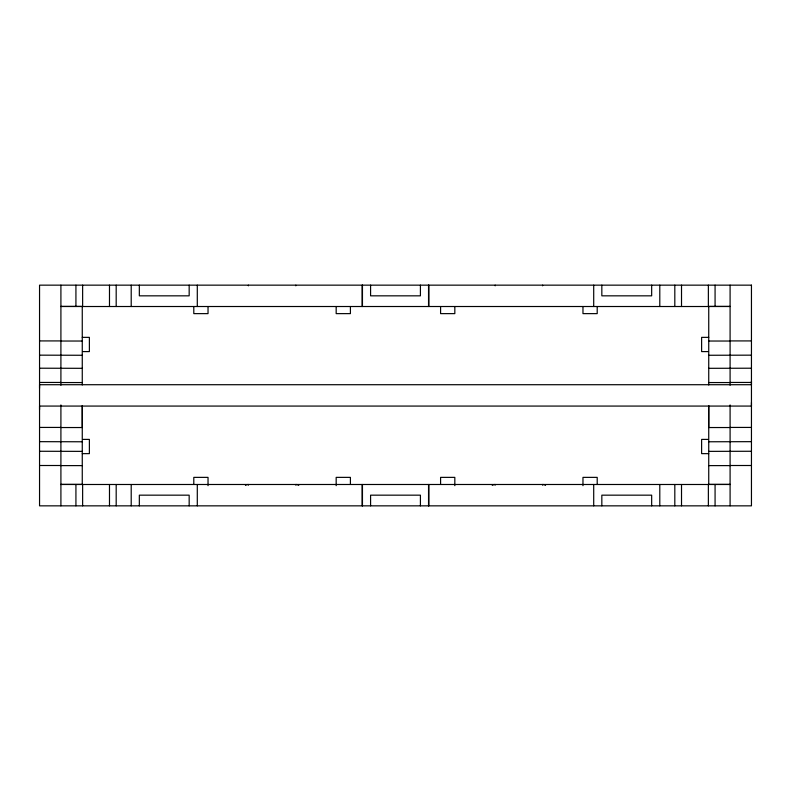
<?xml version="1.0" encoding="UTF-8"?>
<svg xmlns="http://www.w3.org/2000/svg" width="791" height="791" viewBox="0 0 791 791"><rect width="100%" height="100%" fill="white"/><g stroke="black" fill="none" stroke-linecap="round" stroke-linejoin="round"><path stroke-width="1.19" d="M39.55 409.629L39.55 406.07L751.45 406.07L751.45 402.51M39.55 388.272L39.55 384.713L751.45 384.713L751.45 381.153M82.264 406.179L82.264 427.536L60.907 427.536M708.736 406.179L708.736 427.536L730.093 427.536M60.907 306.404L82.264 306.404L82.264 384.99M730.093 306.404L708.736 306.404L708.736 384.99M60.907 306.512L730.093 306.512M82.264 337.361L89.383 337.361L89.383 351.6L83.154 351.6M708.736 337.361L701.617 337.361L701.617 351.6L707.846 351.6M39.55 340.921L60.907 340.921M730.093 340.921L751.45 340.921M60.907 341.03L82.264 341.03M708.736 341.03L730.093 341.03M39.55 355.159L82.264 355.268M751.45 355.159L708.736 355.268M39.55 368.21L82.264 368.319M708.736 368.319L751.45 368.21M39.55 382.449L60.907 382.449M730.093 382.449L751.45 382.449M60.907 382.557L82.264 382.557M708.736 382.557L730.093 382.557M39.55 427.427L60.907 427.427M730.093 427.427L751.45 427.427M83.154 439.4L89.383 439.4L89.383 453.639L82.264 453.639M707.846 439.4L701.617 439.4L701.617 453.639L708.736 453.639M39.55 441.665L82.264 441.774M751.45 441.665L708.736 441.774M39.55 451.265L82.264 451.374M708.736 451.374L751.45 451.265M39.55 465.504L60.907 465.504M730.093 465.504L751.45 465.504M60.907 465.612L82.264 465.612M708.736 465.612L730.093 465.612M60.907 484.379L82.264 484.379M708.736 484.379L730.093 484.379M60.61 484.488L730.39 484.488M730.093 285.155L730.093 385.257M730.093 404.943L730.093 505.845M715.074 285.155L715.074 306.512M715.074 484.488L715.074 505.845M708.736 405.565L708.736 484.488M708.37 285.155L708.37 306.512M708.37 484.488L708.37 505.845M681.516 285.155L681.516 306.512M681.516 484.488L681.516 505.845M674.812 285.155L674.812 306.512M674.812 484.488L674.812 505.845M659.793 285.155L659.793 306.512M659.793 484.488L659.793 505.845M651.665 285.155L651.665 295.834L601.832 295.834L601.832 285.155M651.665 505.845L651.665 495.166L601.832 495.166L601.832 505.845M597.205 306.512L597.205 313.632L582.967 313.632L582.967 306.512M597.205 484.488L597.205 477.369L582.967 477.369L582.967 485.674M593.705 285.155L593.705 306.512M593.705 484.488L593.705 505.845M542.626 285.155L542.626 285.818M542.626 485.15L542.626 484.488A5.339 5.339 0 0 1 545.543 485.358M495.166 285.155L495.166 285.818M495.166 485.15L495.166 484.488A5.339 5.339 0 0 0 492.249 485.358M454.825 306.512L454.825 313.632L440.587 313.632L440.587 306.512M454.825 485.674L454.825 477.369L440.587 477.369L440.587 484.488M428.841 285.155L428.841 306.512M428.841 484.488L428.841 505.845M428.544 285.155L428.544 306.512M428.544 484.488L428.544 505.845M420.416 285.155L420.416 295.834L370.584 295.834L370.584 285.155M420.416 505.845L420.416 495.166L370.584 495.166L370.584 505.845M362.456 285.155L362.456 306.512M362.456 484.488L362.456 505.845M362.159 285.155L362.159 306.512M362.159 484.488L362.159 505.845M350.413 306.512L350.413 313.632L336.175 313.632L336.175 306.512M350.413 484.488L350.413 477.369L336.175 477.369L336.175 485.674M295.834 285.155L295.834 285.818M295.834 485.15L295.834 484.488A5.339 5.339 0 0 1 298.751 485.358M248.374 285.155L248.374 285.818M248.374 485.15L248.374 484.488A5.339 5.339 0 0 0 245.457 485.358M208.033 306.512L208.033 313.632L193.795 313.632L193.795 306.512M208.033 485.674L208.033 477.369L193.795 477.369L193.795 484.488M197.295 285.155L197.295 306.512M197.295 484.488L197.295 505.845M189.168 285.155L189.168 295.834L139.335 295.834L139.335 285.155M189.168 505.845L189.168 495.166L139.335 495.166L139.335 505.845M131.207 285.155L131.207 306.512M131.207 484.488L131.207 505.845M116.188 285.155L116.188 306.512M116.188 484.488L116.188 505.845M109.484 285.155L109.484 306.512M109.484 484.488L109.484 505.845M82.63 285.155L82.63 306.512M82.63 484.488L82.63 505.845M82.264 405.565L82.264 484.488M75.926 285.155L75.926 306.512M75.926 484.488L75.926 505.845M60.907 285.155L60.907 385.257M60.907 404.943L60.907 505.845M751.45 285.155L39.55 285.155L39.55 505.845L751.45 505.845L751.45 285.155"/></g></svg>
